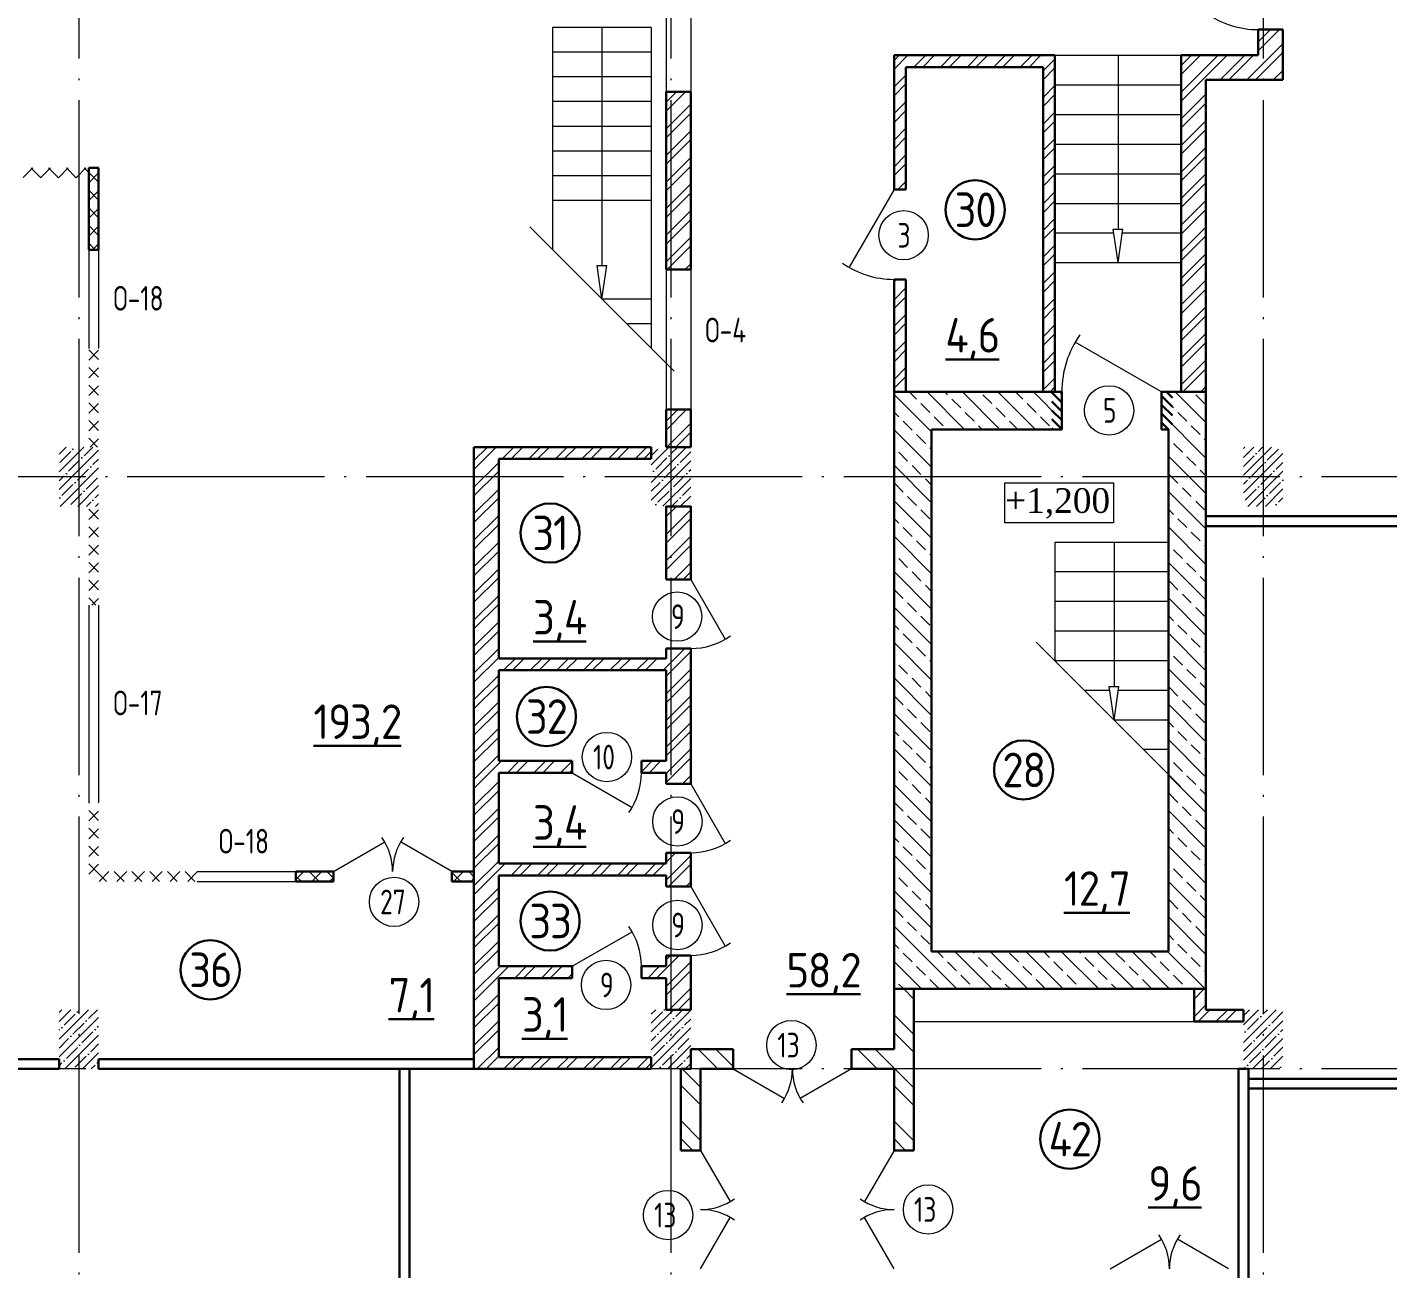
# Model space of a CAD drawing. Extents: x -965262 to 1142518, y -357520 to 71675.
# Drawn here: x -817630 to -803845, y -225377 to -212797 of the extents above; entities that cross this region are included whole.
import ezdxf

# ---------------------------------------------------------------- set-up
doc = ezdxf.new("R2010")
doc.units = 0
doc.header["$LTSCALE"] = 10
doc.linetypes.add('DOTE', pattern=[2.42, 2, -0.2, 0.02, -0.2])
doc.layers.get('0').update_dxf_attribs({"linetype": 'CONTINUOUS', "lineweight": 30})
doc.layers.add('DOTE', color=7, linetype='DOTE', lineweight=9)
doc.styles.add('2.5', font='times.ttf', dxfattribs={"height": 2.5})
doc.styles.add('GOST-2.304_Type-B', font='isocpeur.ttf', dxfattribs={"width": 0.9})
doc.styles.get("Standard").update_dxf_attribs({"font": 'isocpeur.ttf', "height": 300})
pattern_1 = [(45, (-832859.33, -273086.6), (-89.80256, 89.80256), []), (45, (-832769.53, -273086.6), (-89.80256, 89.80256), [158.75, -31.75, 0, -31.75])]

msp = doc.modelspace()

# ---------------------------------------------------------------- hatches: boundary and pattern name
at = {"lineweight": 15}
h = msp.add_hatch(dxfattribs=at)
h.set_pattern_fill('ANSI32', color=1, scale=20)
h.set_pattern_definition([(45, (-809956.46, -199425.07), (-134.7038, 134.7038), []), (45, (-809866.65, -199425.07), (-134.7038, 134.7038), [])])
h.paths.add_polyline_path([(-809887.4, -199352.1), (-810007.4, -199352.1), (-810007.4, -199602.1), (-809887.4, -199602.1)], flags=17)
h.paths.add_polyline_path([(-808977.4, -199352.1), (-809097.4, -199352.1), (-809097.4, -199602.1), (-808977.4, -199602.1)])
h.paths.add_polyline_path([(-804907.4, -212821.9), (-805107.4, -212821.9), (-805107.4, -213332.1), (-804907.4, -213332.1)])
h.paths.add_polyline_path([(-805107.4, -212821.9), (-805157.4, -212821.9), (-805157.4, -213082.1), (-805937.4, -213082.1), (-805937.4, -216492.1), (-805687.4, -216492.1), (-805687.4, -213332.1), (-805107.4, -213332.1)])
h.paths.add_polyline_path([(-804907.4, -211652.1), (-805107.4, -211652.1), (-805107.4, -211911.9), (-804907.4, -211911.9)])
h.paths.add_polyline_path([(-811157.4, -217051.7), (-811157.4, -216671.7), (-810907.4, -216671.7), (-810907.4, -217052.1), (-811157.4, -217052.1)])
h.paths.add_polyline_path([(-811157.4, -215251.7), (-811157.4, -213451.7), (-810907.4, -213451.7), (-810907.4, -215251.7)])
h.paths.add_polyline_path([(-811157.4, -212031.7), (-811157.4, -211652.1), (-810907.4, -211652.1), (-810907.4, -212031.7)])
h.paths.add_polyline_path([(-811157.4, -211052.1), (-811157.4, -210671.7), (-810907.4, -210671.7), (-810907.4, -211052.1), (-811157.4, -211051.7)])
h.paths.add_polyline_path([(-811157.4, -209251.7), (-811157.4, -208741.7), (-810907.4, -208741.7), (-810907.4, -209251.7)])
h.paths.add_polyline_path([(-811157.4, -207321.7), (-811157.4, -206941.7), (-810907.4, -206941.7), (-810907.4, -207321.7)])
h.paths.add_polyline_path([(-811157.4, -206031.7), (-811157.4, -205652.1), (-810907.4, -205652.1), (-810907.4, -206031.7)])
h.paths.add_polyline_path([(-811157.4, -205052.1), (-811157.4, -204671.7), (-810907.4, -204671.7), (-810907.4, -205052.1)])
h.paths.add_polyline_path([(-811157.4, -203636.7), (-811157.4, -203256.7), (-810907.4, -203256.7), (-810907.4, -203636.7)])
h.paths.add_polyline_path([(-811157.4, -202221.7), (-811157.4, -201842.1), (-810907.4, -201842.1), (-810907.4, -202221.7)])
h.paths.add_polyline_path([(-811157.4, -200332.1), (-811157.4, -199952.1), (-810907.4, -199952.5), (-810907.4, -200332.1)])
h.paths.add_polyline_path([(-810907.4, -199602.1), (-810907.4, -199352.1), (-809887.4, -199352.1), (-809887.4, -199602.1)])
h.paths.add_polyline_path([(-808977.4, -199352.1), (-805307.4, -199352.1), (-805307.4, -199602.1), (-808727.4, -199602.1), (-808727.4, -200331.7), (-808847.4, -200331.7), (-808847.4, -199602.1), (-808977.4, -199602.1)])
h.paths.add_polyline_path([(-805157.4, -200332.1), (-805157.4, -199952.1), (-804907.4, -199952.1), (-804907.4, -200332.1)])
h.paths.add_polyline_path([(-808847.4, -202221.7), (-808847.4, -201841.7), (-808727.4, -201841.7), (-808727.4, -202221.7)])
h.paths.add_polyline_path([(-805157.4, -202222.1), (-805157.4, -201842.1), (-804907.4, -201842.1), (-804907.4, -202222.1)])
h.paths.add_polyline_path([(-805157.4, -203637.1), (-805157.4, -203257.1), (-804907.4, -203257.1), (-804907.4, -203637.1)])
h.paths.add_polyline_path([(-808847.4, -203636.7), (-808847.4, -203256.7), (-808727.4, -203256.7), (-808727.4, -203636.7)])
h.paths.add_polyline_path([(-805307.4, -211652.1), (-808847.4, -211651.7), (-808847.4, -204671.7), (-808727.4, -204671.7), (-808727.4, -205292.1), (-805307.4, -205292.1), (-805307.4, -205412.1), (-808727.4, -205412.1), (-808727.4, -208357.1), (-805157.4, -208357.1), (-805157.4, -208096.7), (-804907.4, -208096.7), (-804907.4, -208606.7), (-805157.4, -208606.7), (-805157.3, -208477.1), (-808727.4, -208477.1), (-808727.4, -211531.7), (-805307.4, -211531.7), (-805307.4, -211651.7)])
h.paths.add_polyline_path([(-805157.4, -205052.1), (-805157.4, -204671.7), (-804907.4, -204671.7), (-804907.4, -205051.7)])
h.paths.add_polyline_path([(-805157.4, -206032.1), (-805157.4, -205652.1), (-804907.4, -205652.1), (-804907.4, -206032.1)], flags=17)
h.paths.add_polyline_path([(-805157.4, -207322.1), (-805157.4, -206942.1), (-804907.4, -206942.1), (-804907.4, -207322.1)], flags=17)
h.paths.add_polyline_path([(-805157.4, -209761.7), (-805157.4, -209381.7), (-804907.4, -209381.7), (-804907.4, -209761.7)])
h.paths.add_polyline_path([(-805157.4, -211052.1), (-805157.4, -210671.7), (-804907.4, -210671.7), (-804907.4, -211052.1)], flags=17)
h.paths.add_polyline_path([(-808847.4, -214442.1), (-808847.4, -213082.1), (-807217.4, -213082.1), (-807217.4, -216492.1), (-807337.4, -216492.1), (-807337.4, -213202.1), (-808727.4, -213202.1), (-808727.4, -214442.1)])
h.paths.add_polyline_path([(-808847.4, -216492.1), (-808847.4, -215352.1), (-808727.4, -215352.1), (-808727.4, -216492.1)], flags=17)
h.paths.add_polyline_path([(-805157.4, -211911.9), (-805107.4, -211911.9), (-805107.4, -211652.1), (-805157.4, -211652.1)])
h = msp.add_hatch(dxfattribs=at)
h.set_pattern_fill('ANSI37', color=30, scale=40, style=0)
h.set_pattern_definition([(45, (-814350.5, -221415.8), (-89.80256, 89.80256), []), (135, (-814350.5, -221415.8), (-89.80256, -89.80256), [])])
h.paths.add_polyline_path([(-814227.4, -221352.5), (-814527.4, -221352.5), (-814527.4, -221452.5), (-814227.4, -221452.5)])
h.paths.add_polyline_path([(-829107.4, -209002.4), (-829207.4, -209002.4), (-829207.4, -209152.4), (-829107.4, -209152.4)], flags=17)
h.paths.add_polyline_path([(-829107.4, -210052.4), (-829207.4, -210052.4), (-829207.4, -210202.4), (-829107.4, -210202.4)])
h.paths.add_polyline_path([(-827556.9, -220677.1), (-827656.9, -220677.1), (-827656.9, -220777.1), (-827656.9, -220877.1), (-827556.9, -220877.1)], flags=17)
h.paths.add_polyline_path([(-827656.9, -220777.1), (-827756.9, -220777.1), (-829107.4, -220777.1), (-829107.4, -220877.1), (-827656.9, -220877.1)], flags=17)
h.paths.add_polyline_path([(-827656.9, -219077.1), (-829107.4, -219077.1), (-829107.4, -219177.1), (-827656.9, -219177.1)], flags=17)
h.paths.add_polyline_path([(-827556.9, -219077.1), (-827656.9, -219077.1), (-827656.9, -219177.1), (-827656.9, -219277.1), (-827556.9, -219277.1)], flags=17)
h.paths.add_polyline_path([(-829107.4, -213552.1), (-829207.4, -213552.1), (-829207.4, -213652.1), (-829107.4, -213652.1)])
h.paths.add_polyline_path([(-829107.4, -214552.1), (-829207.4, -214552.1), (-829207.4, -214652.1), (-829107.4, -214652.1)], flags=17)
h.paths.add_polyline_path([(-829107.4, -206352.1), (-829207.4, -206352.1), (-829207.4, -206552.1), (-829107.4, -206552.1)], flags=17)
h.paths.add_polyline_path([(-829107.4, -208352.1), (-829207.4, -208352.1), (-829207.4, -208552.1), (-829107.4, -208552.1)])
h.paths.add_polyline_path([(-813327.4, -221352.5), (-813328.3, -221352.5), (-813328.3, -221452.5), (-813327.4, -221452.5)])
h.paths.add_polyline_path([(-814227.4, -221352.5), (-814228.3, -221352.5), (-814228.3, -221452.5), (-814227.4, -221452.5)])
h.paths.add_polyline_path([(-816907.4, -214219.4), (-817007.4, -214219.4), (-817007.4, -214222.1), (-816907.4, -214222.1)], flags=17)
h.paths.add_polyline_path([(-817007.4, -214219.4), (-817107.4, -214219.4), (-817107.4, -214222.1), (-817007.4, -214222.1)], flags=17)
h.paths.add_polyline_path([(-817107.4, -214219.4), (-817672.4, -214219.4), (-817672.4, -214222.1), (-817107.4, -214222.1)], flags=16)
h.paths.add_polyline_path([(-817107.4, -214319.4), (-817672.4, -214319.4), (-817672.4, -214322.1), (-817107.4, -214322.1)])
h.paths.add_polyline_path([(-817007.4, -214319.4), (-817107.4, -214319.4), (-817107.4, -214322.1), (-817007.4, -214322.1)])
h.paths.add_polyline_path([(-822162.4, -214219.4), (-822262.4, -214219.4), (-822262.4, -214222.1), (-822162.4, -214222.1)])
h.paths.add_polyline_path([(-821672.4, -214219.4), (-822162.4, -214219.4), (-822162.4, -214222.1), (-821672.4, -214222.1)], flags=17)
h.paths.add_polyline_path([(-821672.4, -214319.4), (-822162.4, -214319.4), (-822162.4, -214322.1), (-821672.4, -214322.1)])
h.paths.add_polyline_path([(-828107.4, -215209.4), (-829107.4, -215209.4), (-829107.4, -215212.1), (-828107.4, -215212.1)])
h.paths.add_polyline_path([(-822162.4, -215209.4), (-823107.4, -215209.4), (-823107.4, -215212.1), (-822162.4, -215212.1)])
h.paths.add_polyline_path([(-823107.4, -215209.4), (-823139.9, -215209.4), (-824107.4, -215209.4), (-824107.4, -215212.1), (-823139.9, -215212.1), (-823107.4, -215212.1)])
h.paths.add_polyline_path([(-828107.4, -215109.4), (-829107.4, -215109.4), (-829107.4, -215112.1), (-828107.4, -215112.1)])
h.paths.add_polyline_path([(-823139.9, -215109.4), (-824107.4, -215109.4), (-824107.4, -215112.1), (-823139.9, -215112.1)], flags=17)
h.paths.add_polyline_path([(-823107.4, -215109.4), (-823139.9, -215109.4), (-823139.9, -215112.1), (-823107.4, -215112.1)], flags=16)
h.paths.add_polyline_path([(-822162.4, -215109.4), (-822262.4, -215109.4), (-823107.4, -215109.4), (-823107.4, -215112.1), (-822162.4, -215112.1)], flags=17)
h.paths.add_polyline_path([(-828107.4, -215109.4), (-828139.9, -215109.4), (-828139.9, -215209.4), (-828107.4, -215209.4)])
h.paths.add_polyline_path([(-824107.4, -215109.4), (-824139.9, -215109.4), (-824139.9, -215209.4), (-824107.4, -215209.4)], flags=16)
h.paths.add_polyline_path([(-829307.4, -213162.1), (-829707.4, -213162.1), (-829707.4, -213164.3), (-829307.4, -213164.3)])
h.paths.add_polyline_path([(-833707.4, -213162.1), (-834497.4, -213162.1), (-834497.4, -213164.3), (-833707.4, -213164.3)])
h.paths.add_polyline_path([(-833707.4, -213062.1), (-834707.4, -213062.1), (-834707.4, -213064.3), (-833707.4, -213064.3)])
h.paths.add_polyline_path([(-829207.4, -213062.1), (-829707.4, -213062.1), (-829707.4, -213064.3), (-829207.4, -213064.3)])
h.paths.add_polyline_path([(-829107.4, -215909.9), (-829207.4, -215909.9), (-829207.4, -215912.1), (-829107.4, -215912.1)])
h.paths.add_polyline_path([(-829107.4, -215309.9), (-829207.4, -215309.9), (-829207.4, -215312.1), (-829107.4, -215312.1)])
h.paths.add_polyline_path([(-829107.4, -209152.4), (-829207.4, -209152.4), (-829207.4, -209159.4), (-829107.4, -209159.4)])
h.paths.add_polyline_path([(-829107.4, -210052.4), (-829207.4, -210052.4), (-829207.4, -210059.4), (-829107.4, -210059.4)], flags=17)
h.paths.add_polyline_path([(-833857.4, -205152.1), (-834407.4, -205152.1), (-834407.4, -205252.1), (-833857.4, -205252.1)])
h.paths.add_polyline_path([(-829307.4, -205152.1), (-829857.4, -205152.1), (-829857.4, -205252.1), (-829307.4, -205252.1)])
h.paths.add_polyline_path([(-828107.4, -205152.1), (-828907.4, -205152.1), (-828907.4, -205252.1), (-828107.4, -205252.1)])
h.paths.add_polyline_path([(-823307.4, -205152.1), (-824107.4, -205152.1), (-824107.4, -205252.1), (-823307.4, -205252.1)])
h.paths.add_polyline_path([(-822107.4, -205152.1), (-822907.4, -205152.1), (-822907.4, -205252.1), (-822107.4, -205252.1)])
h.paths.add_polyline_path([(-817307.4, -205152.1), (-818107.4, -205152.1), (-818107.4, -205252.1), (-817307.4, -205252.1)])
h.paths.add_polyline_path([(-816307.2, -205152.1), (-816907.4, -205152.1), (-816907.4, -205252.1), (-816307.2, -205252.1)])
h.paths.add_polyline_path([(-812707, -205152.1), (-813307.2, -205152.1), (-813307.2, -205252.1), (-812707, -205252.1)])
h.paths.add_polyline_path([(-812607, -204951.7), (-812707, -204951.7), (-812707, -205951.7), (-812607, -205951.7)])
h.paths.add_polyline_path([(-812607, -203502.1), (-812707, -203502.1), (-812707, -203951.7), (-812607, -203951.7)])
h.paths.add_polyline_path([(-812507, -203402.1), (-812707, -203402.1), (-812707, -203502.1), (-812507, -203502.1)])
h.paths.add_polyline_path([(-811157.4, -203402.1), (-811607, -203402.1), (-811607, -203502.1), (-811507, -203502.1), (-811157.4, -203502.1)])
h.paths.add_polyline_path([(-812607, -207951.7), (-812707, -207951.7), (-812707, -208951.7), (-812607, -208951.7), (-812607, -208851.7)])
h.paths.add_polyline_path([(-812507, -208951.7), (-812607, -208951.7), (-812707, -208951.7), (-812707, -209051.7), (-812507, -209051.7)])
h.paths.add_polyline_path([(-811157.4, -208951.7), (-811257.4, -208951.7), (-811607, -208951.7), (-811607, -209051.7), (-811157.4, -209051.7)])
h.paths.add_polyline_path([(-829107.4, -205652.1), (-829207.4, -205652.1), (-829207.4, -206552.1), (-829107.4, -206552.1)])
h.paths.add_polyline_path([(-829107.4, -208552.1), (-829207.4, -208552.1), (-829207.4, -209159.4), (-829107.4, -209159.4)])
h.paths.add_polyline_path([(-829107.4, -210059.4), (-829207.4, -210059.4), (-829207.4, -210159.4), (-829207.4, -210552.1), (-829107.4, -210552.1)])
h.paths.add_polyline_path([(-829107.4, -210552.1), (-829207.4, -210552.1), (-829207.4, -211052.1), (-829107.4, -211052.1)])
h.paths.add_polyline_path([(-829107.4, -211652.1), (-829207.4, -211652.1), (-829207.4, -212552.1), (-829107.4, -212552.1)])
h.paths.add_polyline_path([(-829107.4, -212552.1), (-829207.4, -212552.1), (-829207.4, -213552.1), (-829107.4, -213552.1)])
h.paths.add_polyline_path([(-829207.4, -213064.3), (-829707.4, -213064.3), (-829707.4, -213164.3), (-829207.4, -213164.3)])
h.paths.add_polyline_path([(-833707.4, -213064.3), (-834707.4, -213064.3), (-834707.4, -213164.3), (-833707.4, -213164.3)])
h.paths.add_polyline_path([(-829107.4, -214552.1), (-829207.4, -214552.1), (-829207.4, -215309.9), (-829107.4, -215309.9)])
h.paths.add_polyline_path([(-828139.9, -215109.4), (-829107.4, -215109.4), (-829107.4, -215209.4), (-828139.9, -215209.4)])
h.paths.add_polyline_path([(-823139.9, -215109.4), (-824139.9, -215109.4), (-824139.9, -215209.4), (-823139.9, -215209.4)])
h.paths.add_polyline_path([(-822162.4, -215109.4), (-822262.4, -215109.4), (-823139.9, -215109.4), (-823139.9, -215209.4), (-822162.4, -215209.4)])
h.paths.add_polyline_path([(-822162.4, -214219.4), (-822262.4, -214219.4), (-822262.4, -215109.4), (-822162.4, -215109.4)])
h.paths.add_polyline_path([(-821672.4, -214219.4), (-822162.4, -214219.4), (-822162.4, -214319.4), (-821672.4, -214319.4)])
h.paths.add_polyline_path([(-817007.4, -214219.4), (-817672.4, -214219.4), (-817672.4, -214319.4), (-817007.4, -214319.4)])
h.paths.add_polyline_path([(-816907.4, -214219.4), (-817007.4, -214219.4), (-817007.4, -214319.4), (-817007.4, -214419.4), (-817007.4, -215052.1), (-816907.4, -215052.1)])
h.paths.add_polyline_path([(-816907.4, -216052.1), (-817007.4, -216052.1), (-817007.4, -217052.1), (-816907.4, -217052.1)])
h.paths.add_polyline_path([(-816907.4, -217652.1), (-817007.4, -217652.1), (-817007.4, -218652.1), (-816907.4, -218652.1)])
h.paths.add_polyline_path([(-816907.4, -220652.1), (-817007.4, -220652.1), (-817007.4, -221452.5), (-816907.4, -221452.5)])
h.paths.add_polyline_path([(-815907.4, -221352.5), (-816907.4, -221352.5), (-816907.4, -221452.5), (-815907.4, -221452.5)])
h.paths.add_polyline_path([(-814228.3, -221352.5), (-814907.4, -221352.5), (-814907.4, -221452.5), (-814228.3, -221452.5)])
h.paths.add_polyline_path([(-813103.4, -221352.5), (-813328.3, -221352.5), (-813328.3, -221452.5), (-813228.3, -221452.5), (-813103.4, -221452.5)])
h.paths.add_polyline_path([(-829107.4, -222287.1), (-829207.4, -222287.1), (-829207.4, -222387.1), (-829207.4, -222752.1), (-829107.4, -222752.1)])
h.paths.add_polyline_path([(-829107.4, -221202.1), (-829207.4, -221202.1), (-829207.4, -221287.1), (-829107.4, -221287.1)])
h.paths.add_polyline_path([(-829107.4, -220202.1), (-829207.4, -220202.1), (-829207.4, -221202.1), (-829107.4, -221202.1)])
h.paths.add_polyline_path([(-827656.9, -220777.1), (-827756.9, -220777.1), (-829107.4, -220777.1), (-829107.4, -220877.1), (-827656.9, -220877.1)])
h.paths.add_polyline_path([(-827556.9, -220677.1), (-827656.9, -220677.1), (-827656.9, -220777.1), (-827656.9, -220877.1), (-827556.9, -220877.1)], flags=17)
h.paths.add_polyline_path([(-829107.4, -219202.1), (-829207.4, -219202.1), (-829207.4, -220202.1), (-829107.4, -220202.1)])
h.paths.add_polyline_path([(-829107.4, -219077.1), (-829207.4, -219077.1), (-829207.4, -219177.1), (-829207.4, -219202.1), (-829107.4, -219202.1)])
h.paths.add_polyline_path([(-827656.9, -219077.1), (-829107.4, -219077.1), (-829107.4, -219177.1), (-827656.9, -219177.1)])
h.paths.add_polyline_path([(-827556.9, -219077.1), (-827656.9, -219077.1), (-827656.9, -219177.1), (-827656.9, -219277.1), (-827556.9, -219277.1)], flags=17)
h.paths.add_polyline_path([(-829107.4, -217652.1), (-829207.4, -217652.1), (-829207.4, -217877.1), (-829107.4, -217877.1)])
h.paths.add_polyline_path([(-829107.4, -216552.1), (-829207.4, -216552.1), (-829207.4, -217052.1), (-829107.4, -217052.1)])
h.paths.add_polyline_path([(-829107.4, -215909.9), (-829207.4, -215909.9), (-829207.4, -216010.4), (-829207.4, -216552.1), (-829107.4, -216552.1)])
h.paths.add_polyline_path([(-829307.4, -213164.4), (-829207.4, -213164.4), (-829207.4, -213162.1), (-829307.4, -213162.1)])
h.paths.add_polyline_path([(-834497.4, -213164.4), (-834707.4, -213164.4), (-834707.4, -213162.1), (-834497.4, -213162.1)])
h.paths.add_polyline_path([(-822162.4, -215112.1), (-822262.4, -215112.1), (-822262.4, -215109.4), (-822162.4, -215109.4)])
h = msp.add_hatch(dxfattribs=at)
h.set_pattern_fill('ANSI33', color=256, scale=40, angle=90)
h.set_pattern_definition([(135, (-1272135.78, -304976.27), (-179.60512, -179.60512), []), (135, (-1272135.78, -304796.67), (-179.60512, -179.60512), [127, -63.5])])
h.paths.add_polyline_path([(-806067.4, -216492.1), (-806137.4, -216492.1), (-806137.4, -216872.1), (-806067.4, -216872.1)], flags=17)
h.paths.add_polyline_path([(-807147.4, -216492.1), (-807217.4, -216492.1), (-807217.4, -216872.1), (-807147.4, -216872.1)], flags=17)
h.paths.add_polyline_path([(-808847.4, -222542.1), (-808847.4, -216492.1), (-807217.4, -216492.1), (-807217.4, -216872.1), (-808467.4, -216872.1), (-808467.4, -222162.1), (-806067.4, -222162.1), (-806067.4, -216492.1), (-805687.4, -216492.1), (-805687.4, -222542.1)])
h = msp.add_hatch()
h.set_pattern_fill('ANSI31', color=3, scale=20, angle=-90)
h.set_pattern_definition([(315, (-890033.13, 428718.52), (44.9012806, 44.9012806), [])])
h.paths.add_polyline_path([(-807148, -216572.8), (-807148, -216872.8), (-807248, -216872.8), (-807248, -216572.8)])
h.paths.add_polyline_path([(-807148, -216492.8), (-807148, -216572.8), (-807248, -216572.8), (-807248, -216492.8)])
h = msp.add_hatch()
h.set_pattern_fill('ANSI31', color=3, scale=20, angle=-90)
h.set_pattern_definition([(315, (-890033.13, 428718.52), (44.9012806, 44.9012806), [])])
h.paths.add_polyline_path([(-806027.8, -216572.4), (-806027.8, -216872.4), (-806137.4, -216872.1), (-806137.4, -216572.4)])
h.paths.add_polyline_path([(-806027.8, -216492.4), (-806027.8, -216572.4), (-806137.4, -216572.4), (-806137.4, -216492.1)])
h = msp.add_hatch(dxfattribs=at)
h.set_pattern_fill('ANSI35', color=256, scale=20, style=0)
h.set_pattern_definition(pattern_1)
h.paths.add_polyline_path([(-816907.4, -217052.1), (-817307.4, -217052.1), (-817307.4, -217652.1), (-816907.4, -217652.1)])
h = msp.add_hatch(dxfattribs=at)
h.set_pattern_fill('ANSI32', color=1, scale=20)
h.set_pattern_definition([(45, (-1272135.78, -304976.27), (-134.70384, 134.70384), []), (45, (-1272045.98, -304976.27), (-134.70384, 134.70384), [])])
h.paths.add_polyline_path([(-813103.3, -223352.1), (-813103.3, -217051.7), (-811307.4, -217052.1), (-811307.4, -217171.7), (-812853.3, -217171.7), (-812853.3, -219192.1), (-811157.4, -219192.1), (-811157.4, -219092.1), (-810907.4, -219092.1), (-810907.4, -220462.1), (-811157.4, -220462.1), (-811157.4, -220352.1), (-811407.4, -220352.1), (-811407.4, -220232.1), (-811157.4, -220232.1), (-811157.4, -219312.1), (-812853.3, -219312.1), (-812853.3, -220232.1), (-812107.4, -220232.1), (-812107.4, -220352.1), (-812853.3, -220352.1), (-812853.3, -221272.1), (-811157.4, -221272.1), (-811157.4, -221162.1), (-810907.4, -221162.1), (-810907.4, -221502.1), (-811157.4, -221502.1), (-811157.4, -221392.1), (-812853.3, -221392.1), (-812853.3, -222312.1), (-812107.4, -222312.1), (-812107.4, -222432.1), (-812853.3, -222432.1), (-812853.3, -223232.1), (-811307.4, -223232.1), (-811307.4, -223352.1)])
h.paths.add_polyline_path([(-811157.4, -222752.1), (-811157.4, -222432.1), (-811407.4, -222432.1), (-811407.4, -222312.1), (-811157.4, -222312.1), (-811157.4, -222202.1), (-810907.4, -222202.1), (-810907.4, -222752.1)], flags=17)
h.paths.add_polyline_path([(-811157.4, -218392.1), (-811157.4, -217651.7), (-810907.4, -217652.1), (-810907.4, -218392.1)], flags=17)
h.paths.add_polyline_path([(-805807.4, -222872.1), (-805807.4, -222542.1), (-805687.4, -222542.1), (-805687.4, -222752.1), (-805307.4, -222752.1), (-805307.4, -222872.1)])
h = msp.add_hatch(dxfattribs=at)
h.set_pattern_fill('ANSI35', color=256, scale=20, style=0)
h.set_pattern_definition(pattern_1)
h.paths.add_polyline_path([(-810907.4, -217051.7), (-811307.4, -217051.7), (-811307.4, -217651.7), (-810907.4, -217651.7)])
h = msp.add_hatch(dxfattribs=at)
h.set_pattern_fill('ANSI35', color=256, scale=20, style=0)
h.set_pattern_definition(pattern_1)
h.paths.add_polyline_path([(-804907.4, -217052.1), (-805307.4, -217052.1), (-805307.4, -217652.1), (-804907.4, -217652.1)])
h = msp.add_hatch(dxfattribs=at)
h.set_pattern_fill('ANSI32', color=4, scale=40, angle=90)
h.set_pattern_definition([(135, (-1272135.8, -304976.27), (-269.40768, -269.40768), []), (135, (-1272135.8, -304796.67), (-269.40768, -269.40768), [])])
h.paths.add_polyline_path([(-810807.4, -223352.1), (-810477.4, -223352.1), (-810477.4, -223152.1), (-810907.4, -223152.1), (-810907.4, -223352.1), (-811007.4, -223352.1), (-811007.4, -224177.1), (-810807.4, -224177.1)])
h.paths.add_polyline_path([(-808847.4, -222542.1), (-808647.4, -222542.1), (-808647.4, -224177.1), (-808847.4, -224177.1), (-808847.4, -223352.1), (-809277.4, -223352.1), (-809277.4, -223152.1), (-808847.4, -223152.1)])
h.paths.add_polyline_path([(-835757.4, -223840.3), (-835778.9, -223804.5), (-835757.4, -223791.6), (-835757.4, -223352.1), (-834807.4, -223352.1), (-834807.4, -223152.1), (-835957.4, -223152.1), (-835957.4, -226152.1), (-834962.4, -226152.1), (-834962.4, -225952.1), (-834982.4, -225952.1), (-834982.4, -225977.1), (-835232.4, -225977.1), (-835232.4, -225952.1), (-835757.4, -225952.1)])
h.paths.add_polyline_path([(-832537.4, -223152.1), (-834407.4, -223152.1), (-834407.4, -223352.1), (-832537.4, -223352.1)])
h.paths.add_polyline_path([(-832737.4, -225952.1), (-833762.4, -225952.1), (-833762.4, -226152.1), (-832937.4, -226152.1), (-832937.4, -231077.1), (-832737.4, -231077.1)])
h.paths.add_polyline_path([(-831037.4, -225552.1), (-831237.4, -225552.1), (-831237.4, -231077.1), (-831037.4, -231077.1)])
h.paths.add_polyline_path([(-831037.4, -223152.1), (-831337.4, -223152.1), (-831337.4, -223352.1), (-831237.4, -223352.1), (-831237.4, -224352.1), (-831037.4, -224352.1)])
h.paths.add_polyline_path([(-810807.4, -225377.1), (-811007.4, -225377.1), (-811007.4, -225727.1), (-810982.4, -225727.1), (-810982.4, -225977.1), (-811007.4, -225977.1), (-811007.4, -231077.1), (-810807.4, -231077.1)])
h.paths.add_polyline_path([(-808647.4, -225377.1), (-808847.4, -225377.1), (-808847.4, -231077.1), (-808647.4, -231077.1)])
h = msp.add_hatch(dxfattribs=at)
h.set_pattern_fill('ANSI35', color=256, scale=20, style=0)
h.set_pattern_definition(pattern_1)
h.paths.add_polyline_path([(-816907.4, -222752.1), (-817307.4, -222752.1), (-817307.4, -223352.1), (-816907.4, -223352.1)])
h = msp.add_hatch(dxfattribs=at)
h.set_pattern_fill('ANSI35', color=256, scale=20, style=0)
h.set_pattern_definition(pattern_1)
h.paths.add_polyline_path([(-810907.4, -222752.1), (-811307.4, -222752.1), (-811307.4, -223352.1), (-810907.4, -223352.1)])
h = msp.add_hatch(dxfattribs=at)
h.set_pattern_fill('ANSI35', color=256, scale=20, style=0)
h.set_pattern_definition(pattern_1)
h.paths.add_polyline_path([(-804907.4, -222752.1), (-805307.4, -222752.1), (-805307.4, -223352.1), (-804907.4, -223352.1)])

# ---------------------------------------------------------------- linework, layer by layer
at = {"color": 1, "lineweight": 15}
for p, q in [((-811157.4, -212031.7), (-811157.4, -213451.7)), ((-810907.4, -212031.7), (-810907.4, -213451.7)), ((-811157.4, -215251.7), (-811157.4, -216671.7)), ((-810907.4, -215251.7), (-810907.4, -216671.7))]:
    msp.add_line(p, q, dxfattribs=at)
at = {"lineweight": 15}
for p, q in [((-812307.8, -212801.7, -3259.8), (-812307.8, -215051.7, -3259.8)), ((-811307.8, -212801.7, -3259.8), (-812307.8, -212801.7, -3259.8)), ((-811807.8, -212801.7, -3259.8), (-811807.8, -215212.4, -3259.8)), ((-811307.8, -212801.7, -3259.8), (-811307.8, -216051.7, -3259.8)), ((-811307.8, -213051.7, -3259.8), (-812307.8, -213051.7, -3259.8)), ((-807217.4, -213082.1), (-805937.4, -213082.1)), ((-806577.4, -213082.1), (-806577.4, -214842.8)), ((-811307.8, -213301.7, -3259.8), (-812307.8, -213301.7, -3259.8)), ((-807217.4, -213382.1), (-805937.4, -213382.1)), ((-811307.8, -213551.7, -3259.8), (-812307.8, -213551.7, -3259.8)), ((-811307.8, -213801.7, -3259.8), (-812307.8, -213801.7, -3259.8)), ((-807217.4, -213682.1), (-805937.4, -213682.1)), ((-811307.8, -214051.7, -3259.8), (-812307.8, -214051.7, -3259.8)), ((-807217.4, -213982.1), (-805937.4, -213982.1)), ((-811307.8, -214301.7, -3259.8), (-812307.8, -214301.7, -3259.8)), ((-807217.4, -214282.1), (-805937.4, -214282.1)), ((-808847.4, -214442.1), (-809302.4, -215230.2)), ((-811307.8, -214551.7, -3259.8), (-812307.8, -214551.7, -3259.8)), ((-807217.4, -214582.1), (-805937.4, -214582.1)), ((-812539.2, -214820.4, -3259.8), (-811076.5, -216283, -3259.8)), ((-807217.4, -214882.1), (-806620.7, -214882.1)), ((-806577.4, -215182.1), (-806626.4, -214842.8)), ((-806626.4, -214842.8), (-806528.4, -214842.8)), ((-806577.4, -215182.1), (-806528.4, -214842.8)), ((-806534.1, -214882.1), (-805937.4, -214882.1)), ((-807217.4, -215182.1), (-805937.4, -215182.1)), ((-811807.8, -215551.7, -3259.8), (-811856.9, -215212.4, -3259.8)), ((-811856.9, -215212.4, -3259.8), (-811758.8, -215212.4, -3259.8)), ((-811807.8, -215551.7, -3259.8), (-811758.8, -215212.4, -3259.8)), ((-811307.8, -215551.7, -3259.8), (-811807.8, -215551.7, -3259.8)), ((-811307.8, -215801.7, -3259.8), (-811557.8, -215801.7, -3259.8)), ((-806137.4, -216492.1), (-807012.1, -215987.1)), ((-807729.7, -217415), (-806624.7, -217415)), ((-807729.7, -217415), (-807729.7, -217820.1)), ((-806624.7, -217415), (-806624.7, -217820.1)), ((-806624.7, -217820.1), (-807729.7, -217820.1)), ((-806067.4, -218017.1), (-807217.4, -218017.1)), ((-807217.4, -218017.1), (-807217.4, -219217.1)), ((-806617.4, -218017.1), (-806617.4, -219477.8)), ((-806067.4, -218317.1), (-807217.4, -218317.1)), ((-806067.4, -218317.1), (-807217.4, -218317.1)), ((-810907.4, -218392.1), (-810557.4, -218998.3)), ((-806067.4, -218617.1), (-807217.4, -218617.1)), ((-806067.4, -218617.1), (-807217.4, -218617.1)), ((-807407.3, -219027.3), (-805944.6, -220489.9)), ((-806067.4, -218917.1), (-807217.4, -218917.1)), ((-806067.4, -218917.1), (-807217.4, -218917.1)), ((-806067.4, -219217.1), (-807217.4, -219217.1)), ((-806067.4, -219217.1), (-807217.4, -219217.1)), ((-806660.7, -219517.1), (-806917.4, -219517.1)), ((-806617.4, -219817.1), (-806666.4, -219477.8)), ((-806666.4, -219477.8), (-806568.4, -219477.8)), ((-806617.4, -219817.1), (-806568.4, -219477.8)), ((-806067.4, -219517.1), (-806574.1, -219517.1)), ((-806067.4, -219817.1), (-806617.4, -219817.1)), ((-806067.4, -219817.1), (-806617.4, -219817.1)), ((-806067.4, -220117.1), (-806317.4, -220117.1)), ((-806067.4, -220117.1), (-806317.4, -220117.1)), ((-812107.4, -220352.1), (-811501.1, -220702.1)), ((-810907.4, -220462.1), (-810557.4, -221068.3)), ((-814527.4, -221352.5, -1759.8), (-814007.8, -221052.5, -1759.8)), ((-813327.4, -221352.5, -1759.8), (-813847, -221052.5, -1759.8)), ((-810907.4, -221502.1), (-810557.4, -222108.3)), ((-812107.4, -222312.1), (-811501.1, -221962.1)), ((-808647.4, -222872.1, -1808.5), (-805807.4, -222872.1, -767.2)), ((-810477.4, -223352.1, -3259.8), (-809957.8, -223652.1, -3259.8)), ((-809277.4, -223352.1, -3259.8), (-809797, -223652.1, -3259.8)), ((-810807.4, -224177.1, -1808.5), (-810507.4, -224696.7, -1808.5)), ((-808847.4, -224177.1, -1808.5), (-809147.4, -224696.7, -1808.5)), ((-810807.4, -225377.1, -1808.5), (-810507.4, -224857.5, -1808.5)), ((-808847.4, -225377.1, -1808.5), (-809147.4, -224857.5, -1808.5)), ((-806657.4, -225377.1, -1808.5), (-806137.8, -225077.1, -1808.5)), ((-805457.4, -225377.1, -1808.5), (-805977, -225077.1, -1808.5))]:
    msp.add_line(p, q, dxfattribs=at)
at = {"color": 1}
for p, q in [((-805157.4, -212821.9), (-805157.4, -213082.1)), ((-805157.4, -212821.9), (-804907.4, -212821.9)), ((-804907.4, -212821.9), (-804907.4, -213332.1)), ((-808847.4, -213082.1), (-808847.4, -214442.1)), ((-808847.4, -213082.1), (-807217.4, -213082.1)), ((-807217.4, -213082.1), (-807217.4, -216492.1)), ((-805937.4, -213082.1), (-805157.4, -213082.1)), ((-805937.4, -213082.1), (-805937.4, -216492.1)), ((-808727.4, -213202.1), (-808727.4, -214442.1)), ((-808727.4, -213202.1), (-807337.4, -213202.1)), ((-807337.4, -213202.1), (-807337.4, -216492.1)), ((-805687.4, -213332.1), (-805687.4, -216492.1)), ((-805687.4, -213332.1), (-804907.4, -213332.1)), ((-811157.4, -213451.7), (-811157.4, -215251.7)), ((-810907.4, -213451.7), (-810907.4, -215251.7)), ((-808727.4, -214442.1), (-808847.4, -214442.1)), ((-808847.4, -215352.1), (-808847.4, -216492.1)), ((-808727.4, -215352.1), (-808847.4, -215352.1)), ((-808727.4, -215352.1), (-808727.4, -216492.1)), ((-808727.4, -216492.1), (-808847.4, -216492.1)), ((-807217.4, -216492.1), (-807337.4, -216492.1)), ((-805937.4, -216492.1), (-805687.4, -216492.1)), ((-811157.4, -216671.7), (-811157.4, -217051.7)), ((-810907.4, -216671.7), (-810907.4, -217051.7)), ((-805807.4, -222872.1), (-805807.4, -222542.1)), ((-805807.4, -222542.1, -767.2), (-805687.4, -222542.1)), ((-805687.4, -222752.1), (-805687.4, -222542.1)), ((-805687.4, -222752.1, -927.4), (-805307.4, -222752.1, -1808.5)), ((-805307.4, -222872.1, -2137.3), (-805307.4, -222752.1, -1808.5)), ((-805807.4, -222872.1, -767.2), (-805307.4, -222872.1, -2137.3))]:
    msp.add_line(p, q, dxfattribs=at)
at = {"color": 1, "ltscale": 2}
for p, q in [((-810907.4, -213451.7), (-811157.4, -213451.7)), ((-811157.4, -215251.7), (-810907.4, -215251.7)), ((-811157.4, -216671.7), (-810907.4, -216671.7)), ((-811307.4, -217051.7), (-813103.3, -217051.7)), ((-813103.3, -217051.7), (-813103.3, -223352.1, -3259.8)), ((-811307.4, -217052.1, -1808.5), (-811307.4, -217172.1, -1808.5)), ((-811157.4, -217052.1, -1808.5), (-810907.4, -217052.1, -1808.5)), ((-811307.4, -217171.7), (-812853.3, -217171.7)), ((-812853.3, -217171.7), (-812853.3, -219192.1)), ((-811157.4, -217651.7), (-811157.4, -218392.1)), ((-811157.4, -217652.1, -1808.5), (-810907.4, -217652.1, -1808.5)), ((-810907.4, -217651.7), (-810907.4, -218392.1)), ((-811157.4, -218392.1), (-810907.4, -218392.1)), ((-811157.4, -219092.1), (-811157.4, -219192.1)), ((-811027.4, -219092.1), (-811157.4, -219092.1)), ((-811027.4, -219092.1), (-810907.4, -219092.1)), ((-810907.4, -219092.1), (-810907.4, -220462.1)), ((-812853.3, -219192.1), (-811157.4, -219192.1)), ((-812853.3, -219312.1), (-812853.3, -220232.1)), ((-812853.3, -219312.1), (-811157.4, -219312.1)), ((-811157.4, -219312.1), (-811157.4, -220232.1)), ((-812853.3, -220232.1), (-812107.4, -220232.1)), ((-812107.4, -220232.1), (-812107.4, -220352.1)), ((-811407.4, -220232.1), (-811157.4, -220232.1)), ((-811407.4, -220232.1), (-811157.4, -220232.1)), ((-811407.4, -220232.1), (-811407.4, -220352.1)), ((-812853.3, -220352.1), (-812107.4, -220352.1)), ((-812853.3, -220352.1), (-812853.3, -221272.1)), ((-811407.4, -220352.1), (-811157.4, -220352.1)), ((-811407.4, -220352.1), (-811157.4, -220352.1)), ((-811157.4, -220352.1), (-811157.4, -220462.1)), ((-811157.4, -220462.1), (-811027.4, -220462.1)), ((-811027.4, -220462.1), (-810907.4, -220462.1)), ((-811157.4, -221162.1), (-811157.4, -221272.1)), ((-811157.4, -221162.1), (-811027.4, -221162.1)), ((-811027.4, -221162.1), (-810907.4, -221162.1)), ((-810907.4, -221162.1), (-810907.4, -221502.1)), ((-812853.3, -221272.1), (-811157.4, -221272.1)), ((-812853.3, -221392.1), (-811157.4, -221392.1)), ((-812853.3, -221392.1), (-812853.3, -222312.1)), ((-811157.4, -221392.1), (-811157.4, -221502.1)), ((-811157.4, -221502.1), (-811027.4, -221502.1)), ((-811027.4, -221502.1), (-810907.4, -221502.1)), ((-811157.4, -222202.1), (-811157.4, -222312.1)), ((-811157.4, -222202.1), (-810907.4, -222202.1)), ((-810907.4, -222202.1), (-810907.4, -222752.1)), ((-812853.3, -222312.1), (-812107.4, -222312.1)), ((-812107.4, -222312.1), (-812107.4, -222432.1)), ((-811407.4, -222312.1), (-811157.4, -222312.1)), ((-811407.4, -222312.1), (-811407.4, -222432.1)), ((-812853.3, -222432.1), (-812107.4, -222432.1)), ((-812853.3, -222432.1), (-812853.3, -223232.1)), ((-811407.4, -222432.1), (-811157.4, -222432.1)), ((-811157.4, -222432.1), (-811157.4, -222752.1)), ((-811157.4, -222752.1, -1808.5), (-810907.4, -222752.1, -1808.5)), ((-812853.3, -223232.1), (-811307.4, -223232.1, -1808.5)), ((-811307.4, -223232.1, -1808.5), (-811307.4, -223352.1, -1808.5)), ((-813103.3, -223352.1, -1808.5), (-811307.4, -223352.1, -1808.5))]:
    msp.add_line(p, q, dxfattribs=at)
at = {"color": 30, "extrusion": (0, 0, -1)}
for p, q in [((-817007.4, -215052.1, -1759.8), (-817007.4, -214222.1, -1759.8)), ((-817007.4, -214222.1, -1759.8), (-816907.4, -214222.1, -1759.8)), ((-816907.4, -214222.1, -1759.8), (-816907.4, -215052.1, -1759.8)), ((-816907.4, -215052.1, -1759.8), (-817007.4, -215052.1, -1759.8)), ((-805687.4, -217752.1, -1808.5), (-802907.4, -217752.1, -1808.5)), ((-805687.4, -217852.1, -1808.5), (-805687.4, -217752.1, -1808.5)), ((-802907.4, -217852.1, -1808.5), (-805687.4, -217852.1, -1808.5)), ((-814907.4, -221352.5, -1759.8), (-814527.4, -221352.5, -1759.8)), ((-814907.4, -221452.5, -1759.8), (-814907.4, -221352.5, -1759.8)), ((-814907.4, -221452.5, -1759.8), (-814907.4, -221352.5, -1759.8)), ((-814527.4, -221352.5, -1759.8), (-814527.4, -221452.5, -1759.8)), ((-813327.4, -221452.5, -1759.8), (-813327.4, -221352.5, -1759.8)), ((-813327.4, -221352.5, -1759.8), (-813103.3, -221352.5, -1759.8)), ((-813103.3, -221352.5, -1759.8), (-813103.3, -221452.5, -1759.8)), ((-814527.4, -221452.5, -1759.8), (-814907.4, -221452.5, -1759.8)), ((-813103.3, -221452.5, -1759.8), (-813327.4, -221452.5, -1759.8)), ((-813857.4, -229377.1, -1808.5), (-813857.4, -223352.1, -1808.5)), ((-813757.4, -223352.1, -1808.5), (-813757.4, -229377.1, -1808.5)), ((-805257.4, -223352.1, -1808.5), (-805357.4, -223352.1, -1808.5)), ((-805357.4, -223352.1, -1808.5), (-805357.4, -232162.1, -1808.5)), ((-805257.4, -232162.1, -1808.5), (-805257.4, -223352.1, -1808.5)), ((-805257.4, -223552.1, -1798.9), (-805257.4, -223452.1, -1798.9)), ((-805257.4, -223452.1, -1798.9), (-801457.4, -223452.1, -3259.8)), ((-801457.4, -223552.1, -1808.5), (-805257.4, -223552.1, -1808.5))]:
    msp.add_line(p, q, dxfattribs=at)
at = {"color": 30, "lineweight": 15}
for p, q in [((-817007.4, -215052.1, -1759.8), (-817007.4, -216052.1, -1759.8)), ((-816907.4, -215052.1, -1759.8), (-816907.4, -216052.1, -1759.8)), ((-817007.4, -218652.1, -1759.8), (-817007.4, -220652.1, -1759.8)), ((-816907.4, -218652.1, -1759.8), (-816907.4, -220652.1, -1759.8)), ((-815907.4, -221352.5, -1759.8), (-814907.4, -221352.5, -1759.8)), ((-815907.4, -221452.5, -1759.8), (-814907.4, -221452.5, -1759.8))]:
    msp.add_line(p, q, dxfattribs=at)
for p, q in [((-808847.4, -216492.1), (-807147.4, -216492.1)), ((-808847.4, -216492.1), (-808847.4, -222542.1)), ((-807147.4, -216492.1), (-807147.4, -216872.1)), ((-806137.4, -216492.1), (-805687.4, -216492.1)), ((-806137.4, -216492.1), (-806137.4, -216872.1)), ((-805687.4, -216492.1), (-805687.4, -222542.1)), ((-808467.4, -216872.1), (-808467.4, -222162.1)), ((-808467.4, -216872.1), (-807147.4, -216872.1)), ((-806137.4, -216872.1), (-806067.4, -216872.1)), ((-806067.4, -216872.1), (-806067.4, -222162.1)), ((-808467.4, -222162.1), (-806067.4, -222162.1)), ((-808847.4, -222542.1), (-805687.4, -222542.1))]:
    msp.add_line(p, q)
at = {"color": 4, "extrusion": (0, 0, -1)}
for p, q in [((-808847.4, -223152.1, -1808.5), (-808847.4, -222542.1, -1808.5)), ((-808647.4, -222542.1), (-808847.4, -222542.1)), ((-808647.4, -224177.1, -1808.5), (-808647.4, -222542.1, -1808.5)), ((-811007.4, -224177.1, -1808.5), (-811007.4, -223352.1, -1808.5)), ((-810907.4, -223352.1, -1808.5), (-811007.4, -223352.1, -1808.5)), ((-810807.4, -224177.1, -1808.5), (-810807.4, -223352.1, -1808.5)), ((-808847.4, -224177.1, -1808.5), (-808847.4, -223352.1, -1808.5)), ((-810807.4, -224177.1, -1808.5), (-811007.4, -224177.1, -1808.5)), ((-808647.4, -224177.1, -1808.5), (-808847.4, -224177.1, -1808.5))]:
    msp.add_line(p, q, dxfattribs=at)
at = {"color": 4}
for p, q in [((-810907.4, -223152.1, -1808.5), (-810477.4, -223152.1, -1808.5)), ((-810907.4, -223352.1, -3259.8), (-810907.4, -223152.1, 610.3)), ((-810477.4, -223352.1, -3259.8), (-810477.4, -223152.1, 610.3)), ((-809277.4, -223352.1, -3259.8), (-809277.4, -223152.1, 610.3)), ((-809277.4, -223152.1, 8660.8), (-808847.4, -223152.1, -13351.9)), ((-810807.4, -223352.1, -1808.5), (-810477.4, -223352.1, -1808.5)), ((-809277.4, -223352.1, -1808.5), (-808847.4, -223352.1, -1808.5))]:
    msp.add_line(p, q, dxfattribs=at)
at = {"color": 30}
for p, q in [((-822907.4, -223252.1, -1808.5), (-817307.4, -223252.1, -1808.5)), ((-817307.4, -223252.1, -1808.5), (-817307.4, -223352.1, -1808.5)), ((-813103.3, -223252.1, -1808.5), (-816907.4, -223252.1, -1808.5)), ((-816907.4, -223252.1, -1808.5), (-816907.4, -223352.1, -1808.5)), ((-813103.3, -223352.1, -1808.5), (-813103.3, -223252.1, -1808.5)), ((-817307.4, -223352.1, -1808.5), (-822907.4, -223352.1, -1808.5)), ((-816907.4, -223352.1, -1808.5), (-813103.3, -223352.1, -1808.5))]:
    msp.add_line(p, q, dxfattribs=at)
for centre in [(-808026.1, -214646.7, -6519.6), (-812332.7, -217922, -6519.6), (-812370.3, -219781.9, -6519.6), (-807534.6, -220322.8, -6519.6), (-812332.7, -221853.4, -6519.6), (-815775.3, -222348, -6519.6), (-807066.5, -224063.9, -6519.6)]:
    msp.add_circle(centre, 300)
at = {"lineweight": 15}
for centre in [(-808750.4, -214904.6, -1808.5), (-806668.7, -216679.8, -1808.5), (-811045.1, -218769.1, -6519.6), (-811756.1, -220191.7, -6519.6), (-811042.8, -220845, -6519.6), (-813913.3, -221659.4, -6519.6), (-811042.5, -221893.8, -6519.6), (-811765.6, -222501.2, -1808.5), (-809887.8, -223110.4, -6519.6), (-808503.1, -224776, -6519.6), (-811137, -224832.7, -6519.6)]:
    msp.add_circle(centre, 250, dxfattribs=at)
for centre, radius, start, end in [((-805157.4, -211911.9), 910, 235, 270), ((-808847.4, -214442.1), 910, 235, 270), ((-806137.4, -216492.1), 1010, 145, 180), ((-810907.4, -218392.1), 700, 270, 305), ((-812107.4, -220352.1), 700, 325, 0), ((-814527.4, -221352.5, -1759.8), 600, 0, 35), ((-813327.4, -221352.5, -1759.8), 600, 145, 180), ((-810907.4, -220462.1), 700, 270, 305), ((-812107.4, -222312.1), 700, 0, 35), ((-810907.4, -221502.1), 700, 270, 305), ((-810477.4, -223352.1, -3259.8), 600, 325, 0), ((-809277.4, -223352.1, -3259.8), 600, 180, 215), ((-810807.4, -224177.1, -1808.5), 600, 270, 305), ((-808847.4, -224177.1, -1808.5), 600, 235, 270), ((-810807.4, -225377.1, -1808.5), 600, 55, 90), ((-808847.4, -225377.1, -1808.5), 600, 90, 125), ((-806657.4, -225377.1, -1808.5), 600, 0, 35), ((-805457.4, -225377.1, -1808.5), 600, 145, 180)]:
    msp.add_arc(centre, radius, start, end, dxfattribs=at)
at = {"layer": 'DOTE', "ltscale": 100, "extrusion": (0, -1, 0)}
for p, q in [((-817107.4, -162715.3, -3259.8), (-817107.4, -237887.4, -3259.8)), ((-811107.4, -162715.3, -3259.8), (-811107.4, -237887.4, -3259.8)), ((-805107.4, -162715.3, -3259.8), (-805107.4, -237887.4, -3259.8))]:
    msp.add_line(p, q, dxfattribs=at)
at = {"layer": 'DOTE', "ltscale": 100}
for p, q in [((-785577.4, -217352.1, -3259.8), (-857462.7, -217352.1, -3259.8)), ((-785577.4, -223352.1, -3259.8), (-857462.7, -223352.1, -3259.8))]:
    msp.add_line(p, q, dxfattribs=at)

# ---------------------------------------------------------------- texts
at = {"color": 4, "lineweight": 15, "width": 0.75}
for s, p in [('3', (-808811.8, -215030.3, -1808.5)), ('5', (-806730.1, -216805.5, -1808.5)), ('9', (-811106.5, -218894.8, -6519.6)), ('10', (-811897.5, -220317.4, -6519.6)), ('9', (-811104.2, -220970.7, -6519.6)), ('27', (-814054.7, -221785.1, -6519.6)), ('9', (-811103.9, -222019.5, -6519.6)), ('9', (-811827, -222626.9, -1808.5)), ('13', (-810029.1, -223236.1, -6519.6)), ('13', (-808644.5, -224901.7, -6519.6)), ('13', (-811278.4, -224958.4, -6519.6))]:
    msp.add_text(s, height=250, dxfattribs=at).set_placement(p)
at = {"color": 5, "width": 0.75}
for s, p in [('О-18', (-816758.4, -215669.1, 16254.6)), ('О-4', (-810760.8, -215990.9, -6519.6)), ('О-17', (-816758.4, -219769.1, 16254.6)), ('О-18', (-815690.1, -221169.9, 21014.4))]:
    msp.add_text(s, height=250, dxfattribs=at).set_placement(p)
at = {"style": '2.5'}
msp.add_text('+1,200', height=250, dxfattribs=at).set_placement((-807721.2, -217718.3))
at = {"char_height": 350, "attachment_point": 5, "style": 'GOST-2.304_Type-B'}
for s, insert, width in [('{\\fISOCPEUR|b0|i0|c0|p34;\\T0.95;30}', (-808026.1, -214646.7, -1808.5), 800), ('{\\fISOCPEUR|b0|i0|c0|p34;\\T0.95;\\L4,6}', (-808055.4, -215959.4, -1451.3), 2000), ('{\\fISOCPEUR|b0|i0|c0|p34;\\T0.95;31}', (-812332.7, -217922, -1808.5), 800), ('{\\fISOCPEUR|b0|i0|c0|p34;\\T0.95;\\L3,4}', (-812236.3, -218816.2, -1451.3), 2000), ('{\\T0.95;\\L193,2}', (-814285.7, -219874.7, 4759.8), 2000), ('{\\fISOCPEUR|b0|i0|c0|p34;\\T0.95;32}', (-812370.3, -219781.9, -1808.5), 800), ('{\\fISOCPEUR|b0|i0|c0|p34;\\T0.95;28}', (-807534.6, -220322.8, -1808.5), 800), ('{\\fISOCPEUR|b0|i0|c0|p34;\\T0.95;\\L3,4}', (-812236.3, -220896.2, -1451.3), 2000), ('{\\fISOCPEUR|b0|i0|c0|p34;\\T0.95;\\L12,7}', (-806792.7, -221565.3, -48.7), 2000), ('{\\fISOCPEUR|b0|i0|c0|p34;\\T0.95;33}', (-812332.7, -221853.4, -1808.5), 800), ('{\\fISOCPEUR|b0|i0|c0|p34;\\T0.95;36}', (-815775.3, -222348, -1808.5), 800), ('{\\fISOCPEUR|b0|i0|c0|p34;\\T0.95;\\L58,2}', (-809562, -222392.1, -48.7), 2000), ('{\\fISOCPEUR|b0|i0|c0|p34;\\T0.95;\\L7,1}', (-813737.5, -222645.1, -5068.3), 2000), ('{\\fISOCPEUR|b0|i0|c0|p34;\\T0.95;\\L3,1}', (-812386.3, -222841.4, -3259.8), 2000), ('{\\fISOCPEUR|b0|i0|c0|p34;\\T0.95;42}', (-807066.5, -224063.9, -1808.5), 800), ('{\\fISOCPEUR|b0|i0|c0|p34;\\T0.95;\\L9,6}', (-806001.4, -224552.8, -1857.2), 2000)]:
    msp.add_mtext(s, dxfattribs=dict(at, insert=insert, width=width))

doc.saveas('drawing.dxf')
